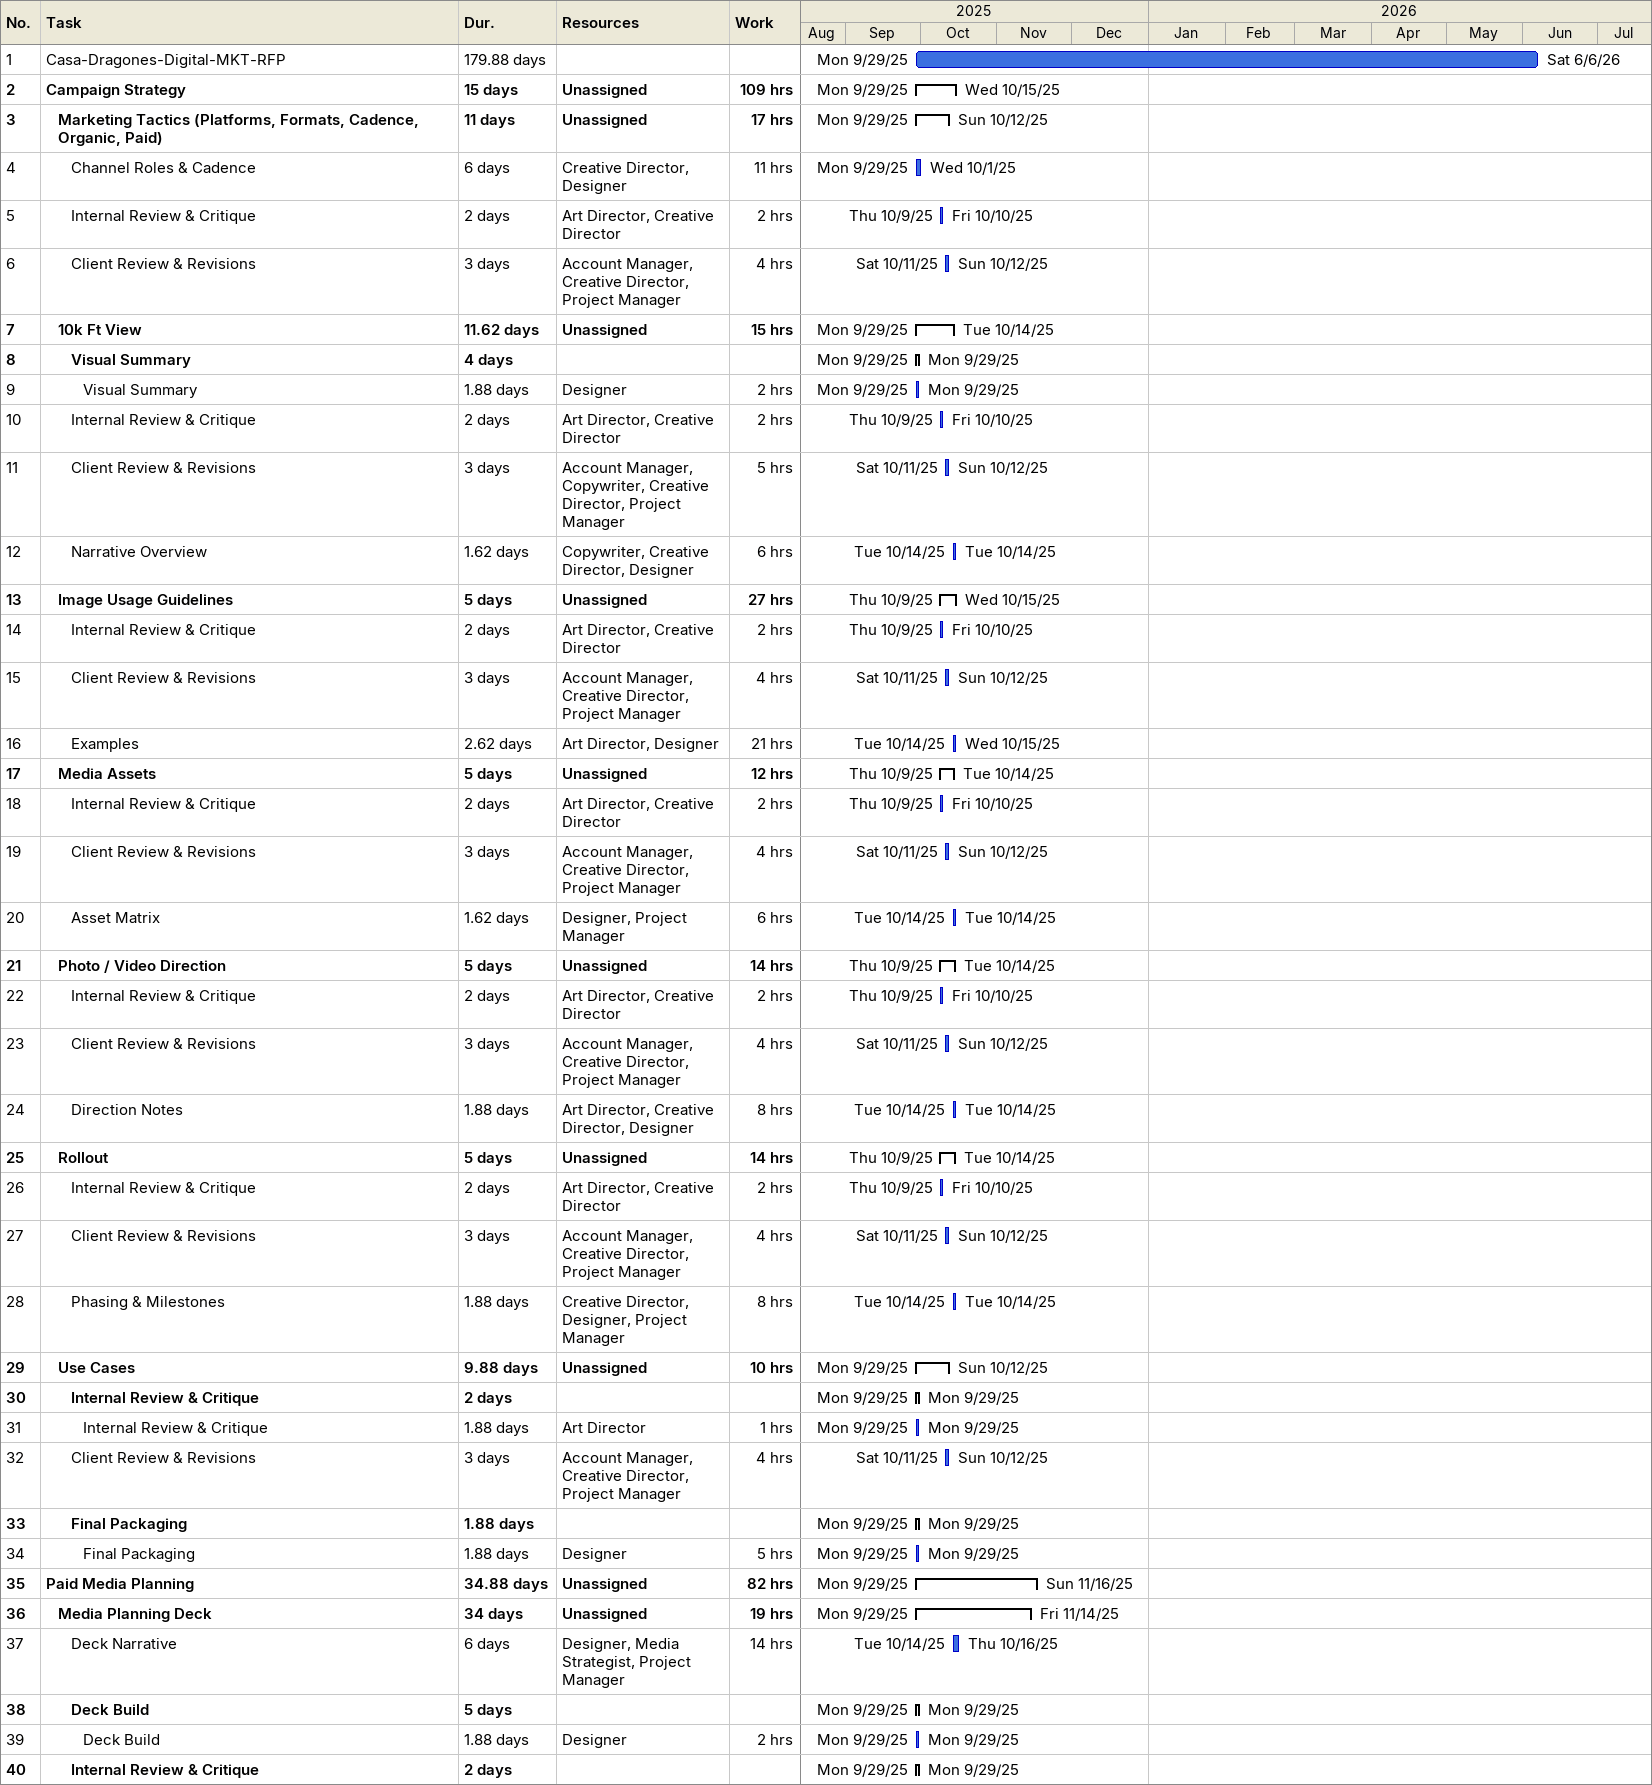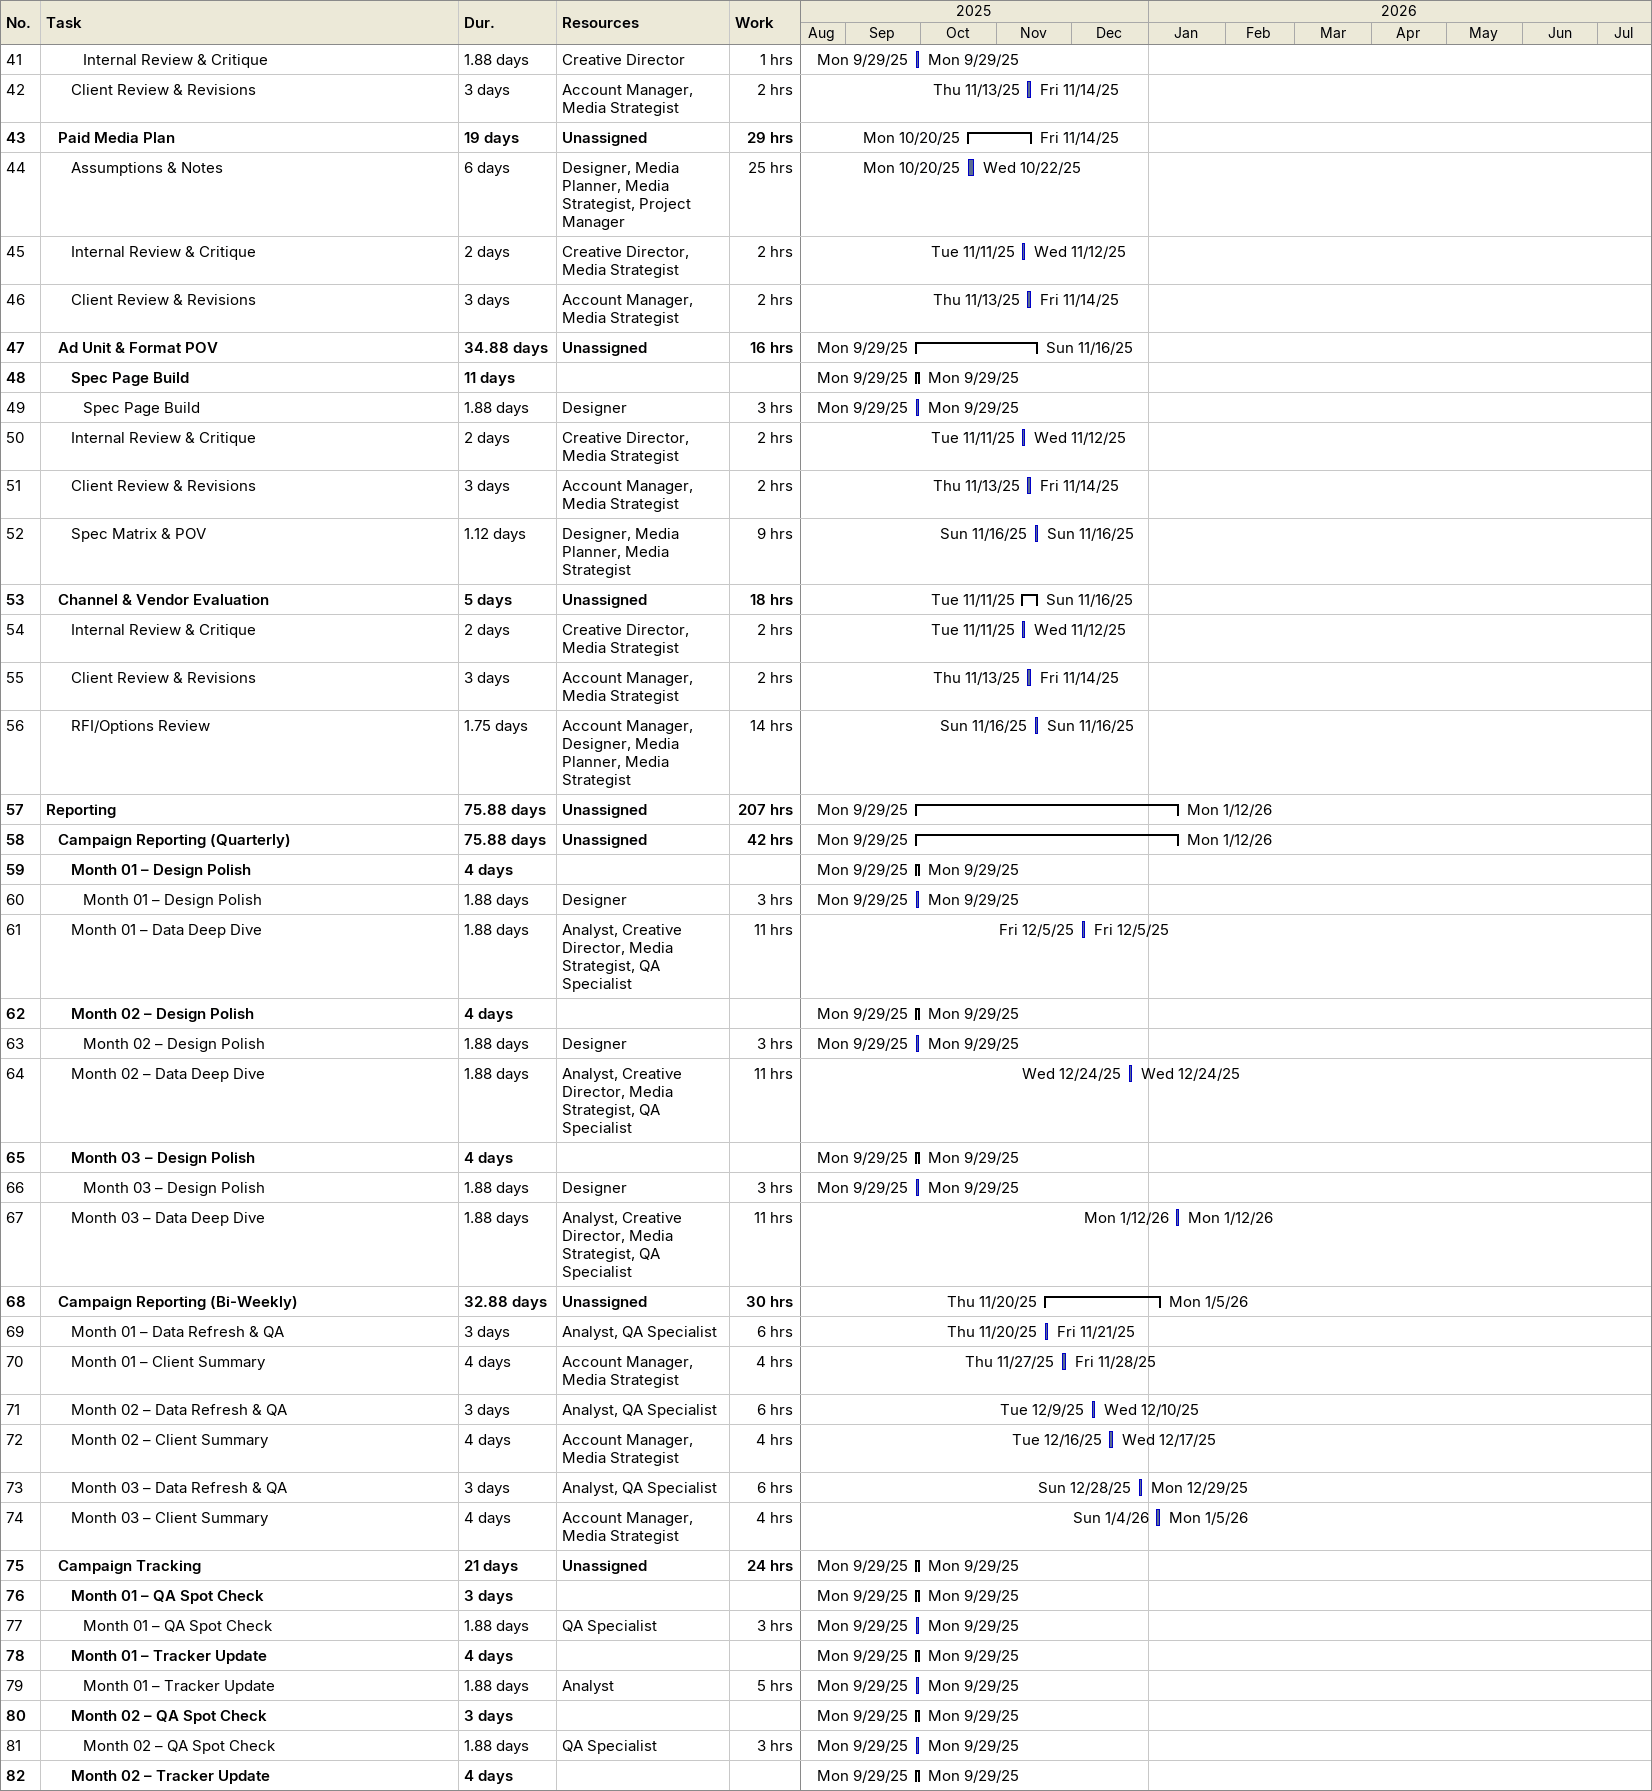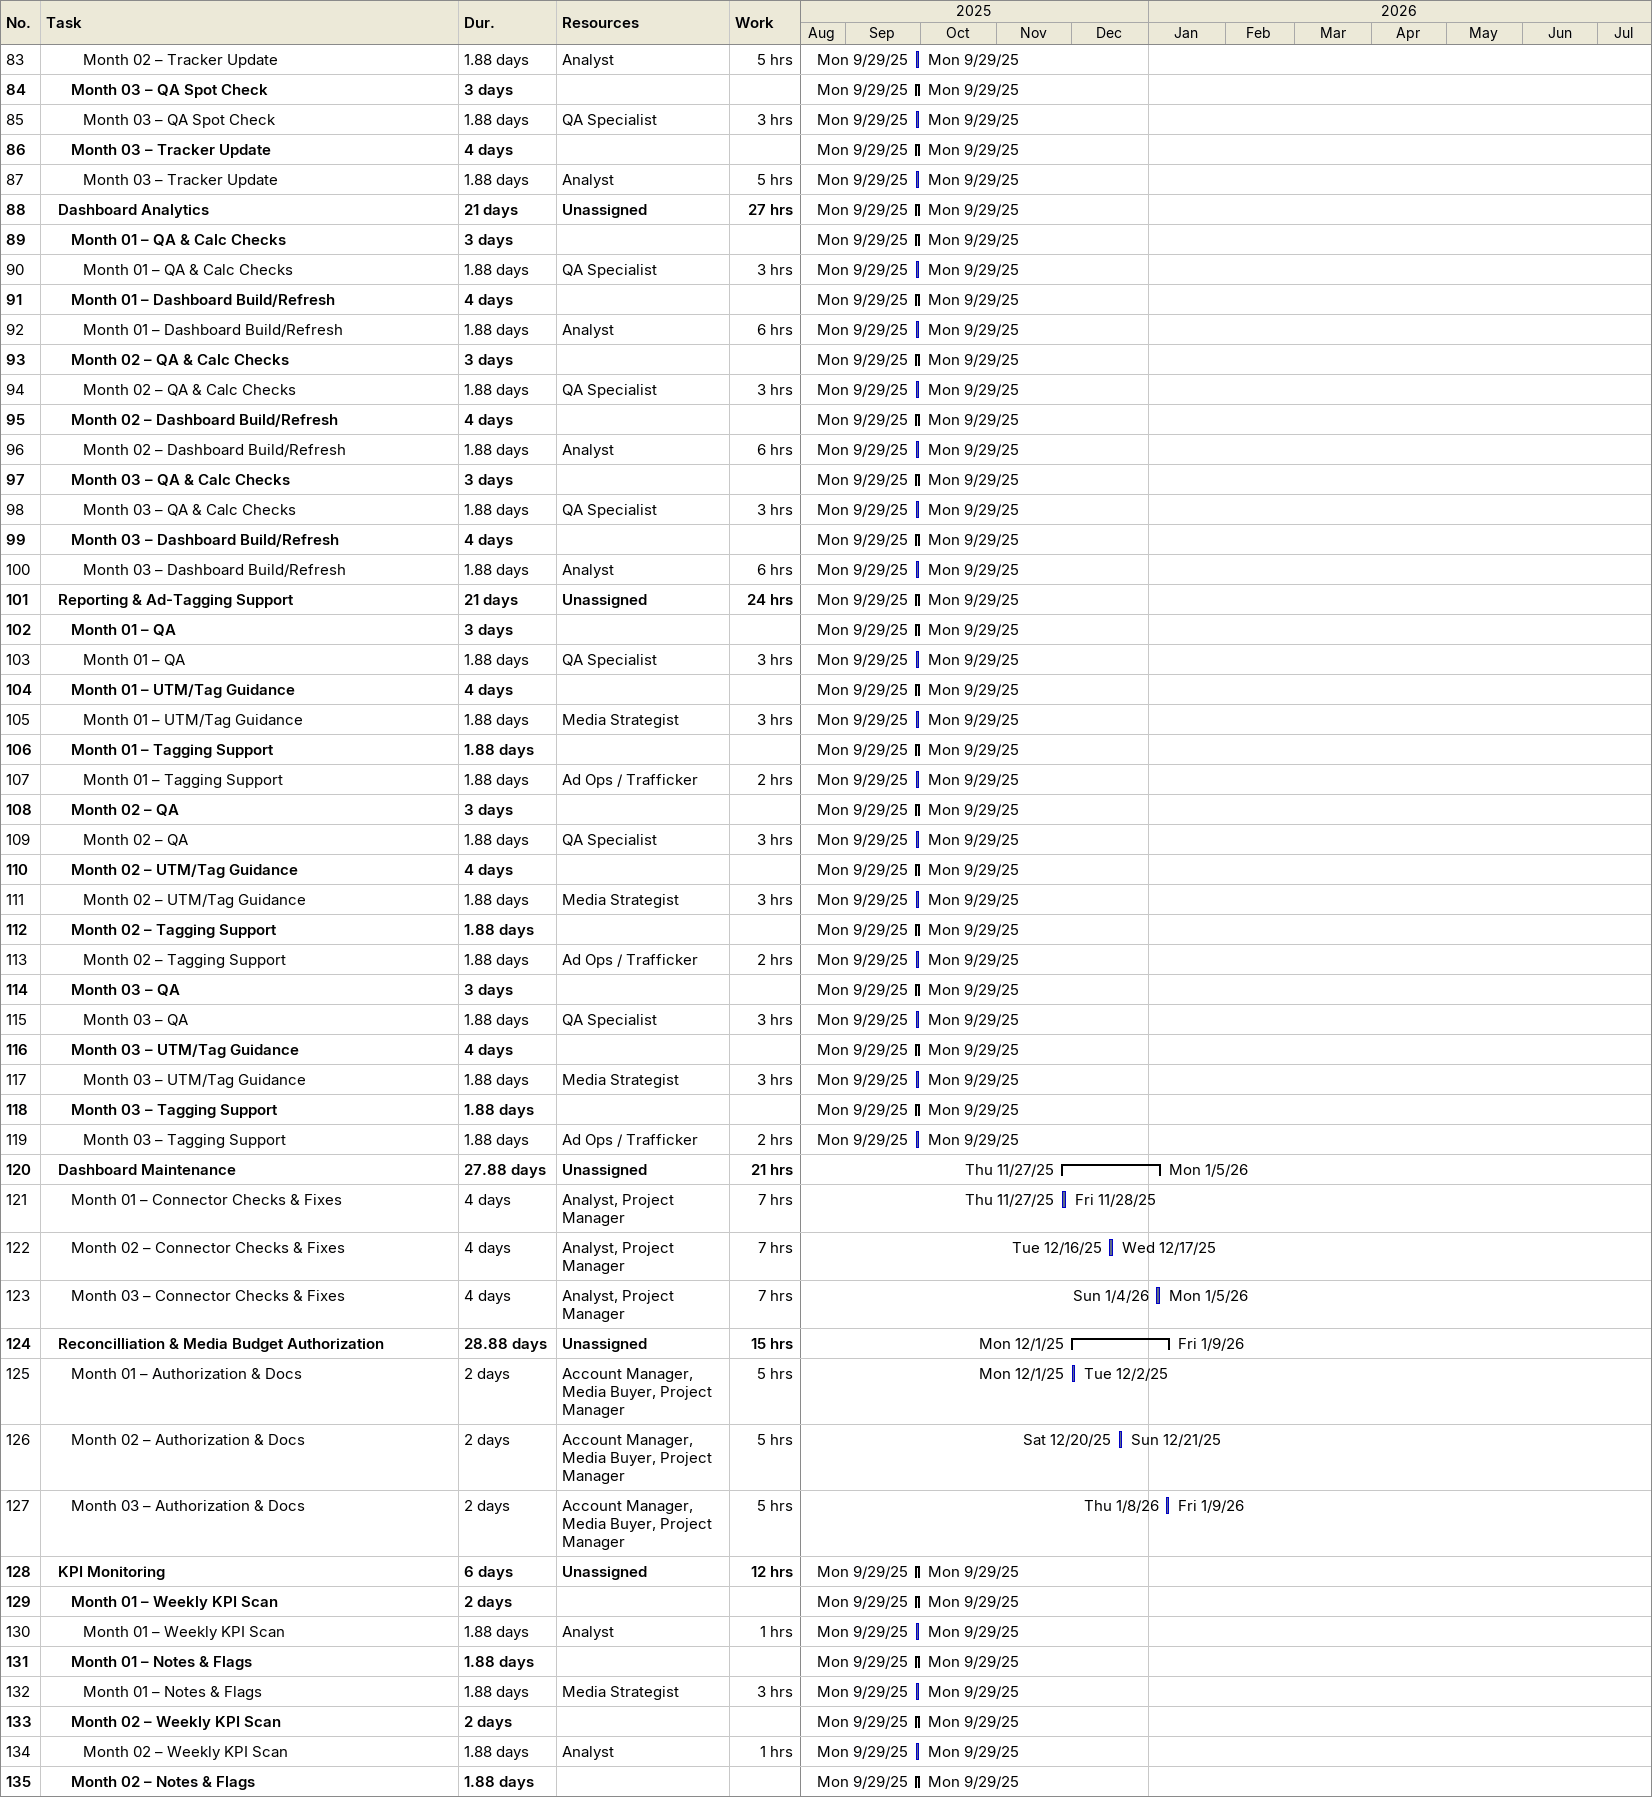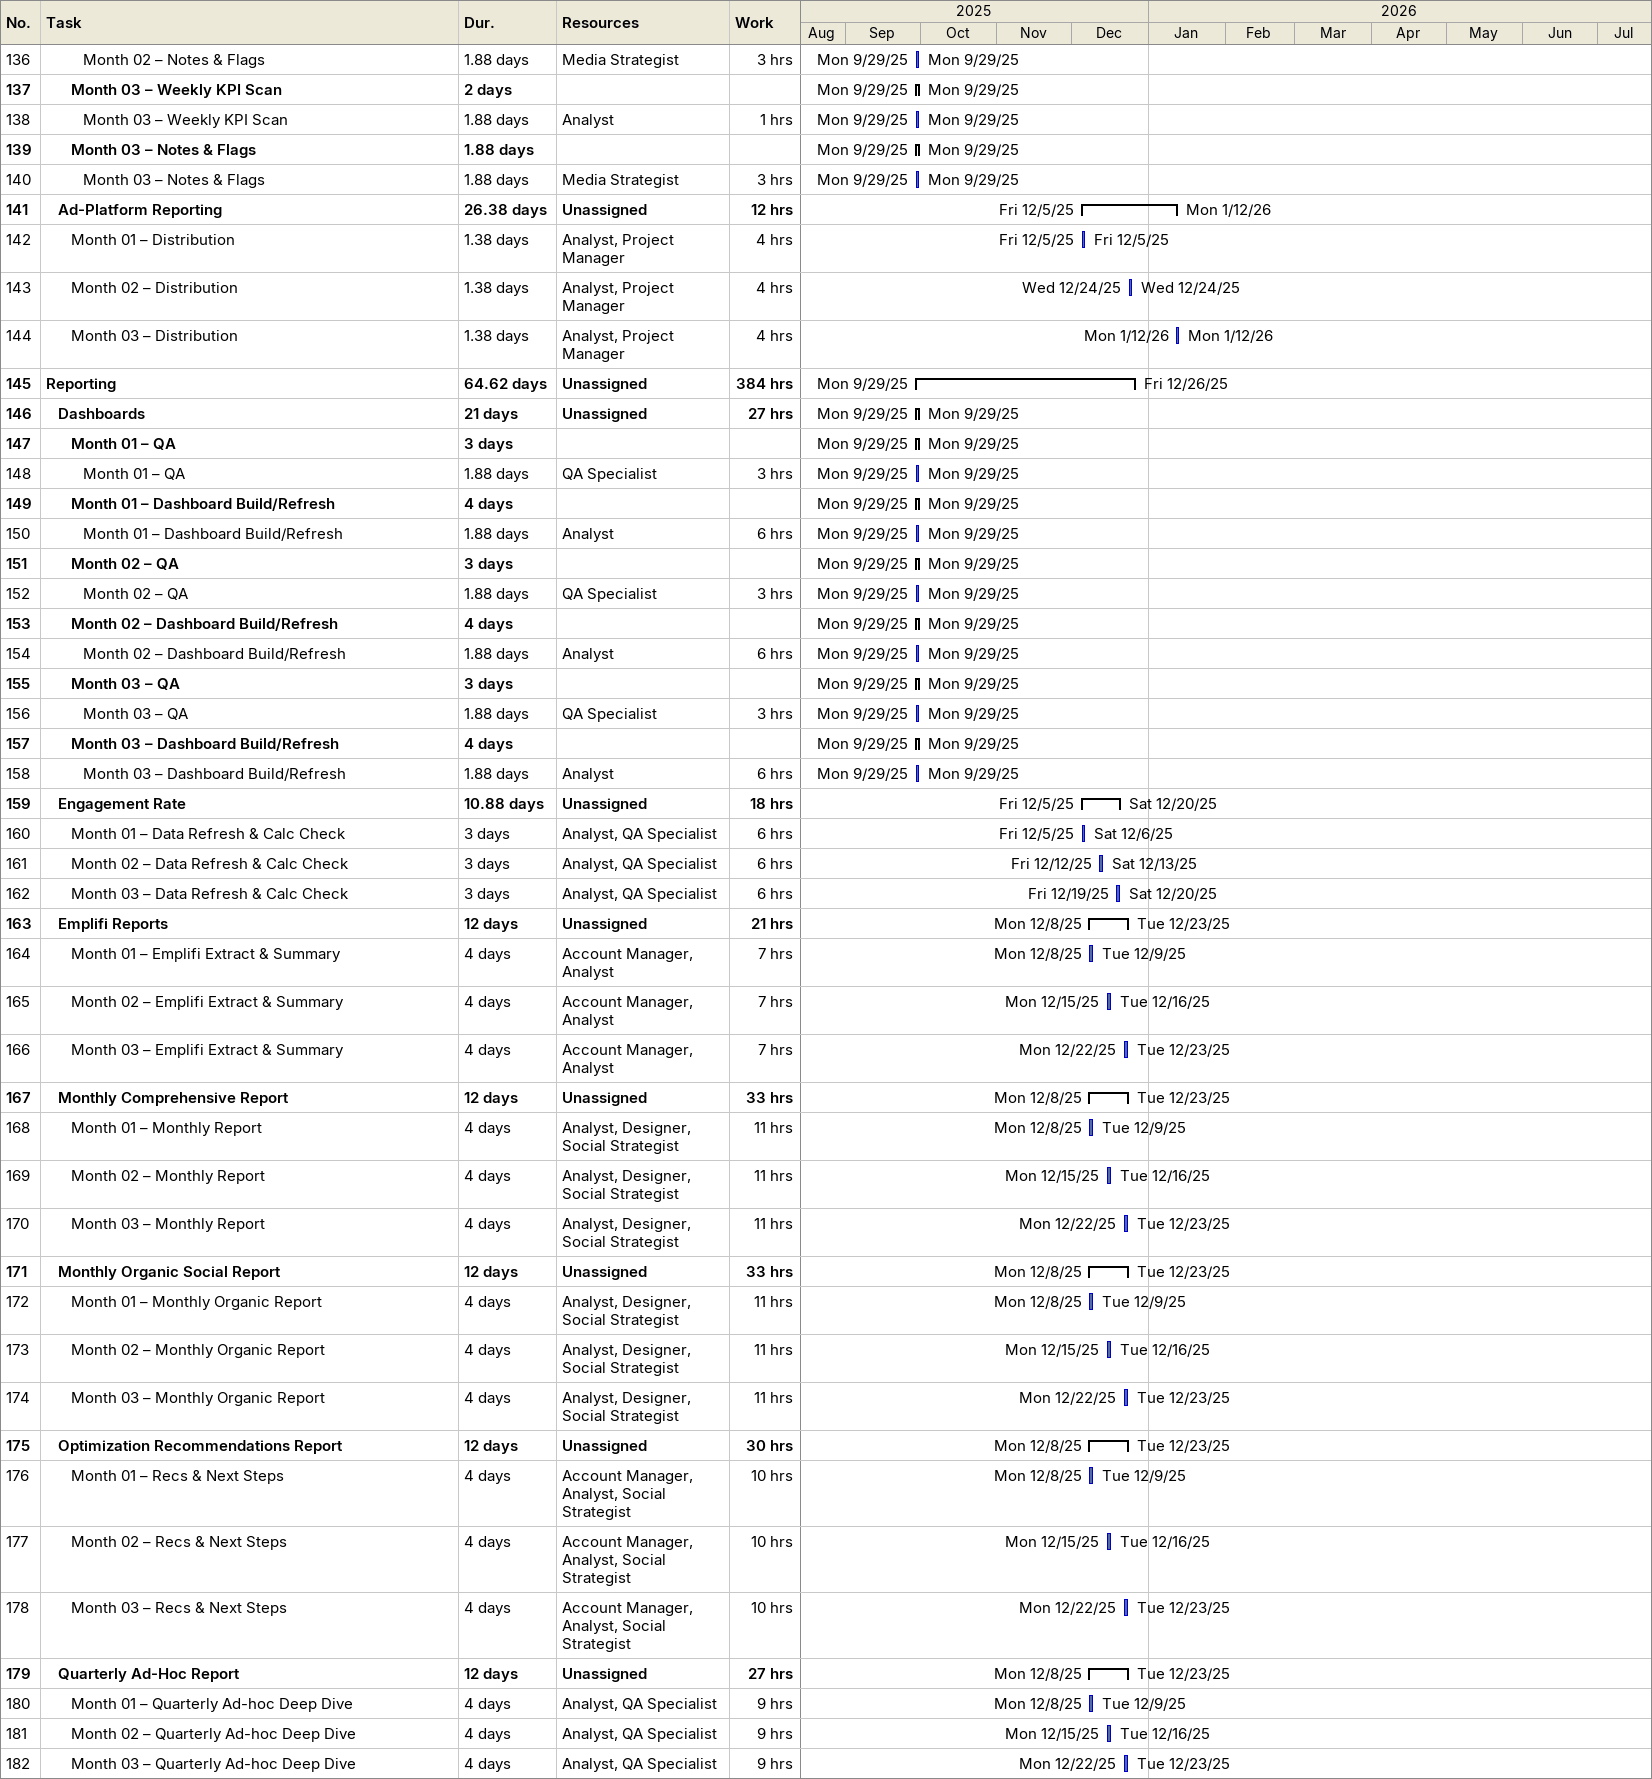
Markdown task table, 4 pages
| ID | Level | Task | Duration | Start | Finish | Resources | Work (h) |
|---|---|---|---|---|---|---|---|
| 1 | 1 | Casa-Dragones-Digital-MKT-RFP | 179.88d | 2025-09-29 | 2026-06-06 |  |  |
| 2 | 1 | **Campaign Strategy** | 15d | 2025-09-29 | 2025-10-15 | Unassigned | 109 |
| 3 | 2 | **Marketing Tactics (Platforms, Formats, Cadence, Organic, Paid)** | 11d | 2025-09-29 | 2025-10-12 | Unassigned | 17 |
| 4 | 3 | Channel Roles & Cadence | 6d | 2025-09-29 | 2025-10-01 | Creative Director, Designer | 11 |
| 5 | 3 | Internal Review & Critique | 2d | 2025-10-09 | 2025-10-10 | Art Director, Creative Director | 2 |
| 6 | 3 | Client Review & Revisions | 3d | 2025-10-11 | 2025-10-12 | Account Manager, Creative Director, Project Manager | 4 |
| 7 | 2 | **10k Ft View** | 11.62d | 2025-09-29 | 2025-10-14 | Unassigned | 15 |
| 8 | 3 | **Visual Summary** | 4d | 2025-09-29 | 2025-09-29 |  |  |
| 9 | 4 | Visual Summary | 1.88d | 2025-09-29 | 2025-09-29 | Designer | 2 |
| 10 | 3 | Internal Review & Critique | 2d | 2025-10-09 | 2025-10-10 | Art Director, Creative Director | 2 |
| 11 | 3 | Client Review & Revisions | 3d | 2025-10-11 | 2025-10-12 | Account Manager, Copywriter, Creative Director, Project Manager | 5 |
| 12 | 3 | Narrative Overview | 1.62d | 2025-10-14 | 2025-10-14 | Copywriter, Creative Director, Designer | 6 |
| 13 | 2 | **Image Usage Guidelines** | 5d | 2025-10-09 | 2025-10-15 | Unassigned | 27 |
| 14 | 3 | Internal Review & Critique | 2d | 2025-10-09 | 2025-10-10 | Art Director, Creative Director | 2 |
| 15 | 3 | Client Review & Revisions | 3d | 2025-10-11 | 2025-10-12 | Account Manager, Creative Director, Project Manager | 4 |
| 16 | 3 | Examples | 2.62d | 2025-10-14 | 2025-10-15 | Art Director, Designer | 21 |
| 17 | 2 | **Media Assets** | 5d | 2025-10-09 | 2025-10-14 | Unassigned | 12 |
| 18 | 3 | Internal Review & Critique | 2d | 2025-10-09 | 2025-10-10 | Art Director, Creative Director | 2 |
| 19 | 3 | Client Review & Revisions | 3d | 2025-10-11 | 2025-10-12 | Account Manager, Creative Director, Project Manager | 4 |
| 20 | 3 | Asset Matrix | 1.62d | 2025-10-14 | 2025-10-14 | Designer, Project Manager | 6 |
| 21 | 2 | **Photo / Video Direction** | 5d | 2025-10-09 | 2025-10-14 | Unassigned | 14 |
| 22 | 3 | Internal Review & Critique | 2d | 2025-10-09 | 2025-10-10 | Art Director, Creative Director | 2 |
| 23 | 3 | Client Review & Revisions | 3d | 2025-10-11 | 2025-10-12 | Account Manager, Creative Director, Project Manager | 4 |
| 24 | 3 | Direction Notes | 1.88d | 2025-10-14 | 2025-10-14 | Art Director, Creative Director, Designer | 8 |
| 25 | 2 | **Rollout** | 5d | 2025-10-09 | 2025-10-14 | Unassigned | 14 |
| 26 | 3 | Internal Review & Critique | 2d | 2025-10-09 | 2025-10-10 | Art Director, Creative Director | 2 |
| 27 | 3 | Client Review & Revisions | 3d | 2025-10-11 | 2025-10-12 | Account Manager, Creative Director, Project Manager | 4 |
| 28 | 3 | Phasing & Milestones | 1.88d | 2025-10-14 | 2025-10-14 | Creative Director, Designer, Project Manager | 8 |
| 29 | 2 | **Use Cases** | 9.88d | 2025-09-29 | 2025-10-12 | Unassigned | 10 |
| 30 | 3 | **Internal Review & Critique** | 2d | 2025-09-29 | 2025-09-29 |  |  |
| 31 | 4 | Internal Review & Critique | 1.88d | 2025-09-29 | 2025-09-29 | Art Director | 1 |
| 32 | 3 | Client Review & Revisions | 3d | 2025-10-11 | 2025-10-12 | Account Manager, Creative Director, Project Manager | 4 |
| 33 | 3 | **Final Packaging** | 1.88d | 2025-09-29 | 2025-09-29 |  |  |
| 34 | 4 | Final Packaging | 1.88d | 2025-09-29 | 2025-09-29 | Designer | 5 |
| 35 | 1 | **Paid Media Planning** | 34.88d | 2025-09-29 | 2025-11-16 | Unassigned | 82 |
| 36 | 2 | **Media Planning Deck** | 34d | 2025-09-29 | 2025-11-14 | Unassigned | 19 |
| 37 | 3 | Deck Narrative | 6d | 2025-10-14 | 2025-10-16 | Designer, Media Strategist, Project Manager | 14 |
| 38 | 3 | **Deck Build** | 5d | 2025-09-29 | 2025-09-29 |  |  |
| 39 | 4 | Deck Build | 1.88d | 2025-09-29 | 2025-09-29 | Designer | 2 |
| 40 | 3 | **Internal Review & Critique** | 2d | 2025-09-29 | 2025-09-29 |  |  |
| 41 | 4 | Internal Review & Critique | 1.88d | 2025-09-29 | 2025-09-29 | Creative Director | 1 |
| 42 | 3 | Client Review & Revisions | 3d | 2025-11-13 | 2025-11-14 | Account Manager, Media Strategist | 2 |
| 43 | 2 | **Paid Media Plan** | 19d | 2025-10-20 | 2025-11-14 | Unassigned | 29 |
| 44 | 3 | Assumptions & Notes | 6d | 2025-10-20 | 2025-10-22 | Designer, Media Planner, Media Strategist, Project Manager | 25 |
| 45 | 3 | Internal Review & Critique | 2d | 2025-11-11 | 2025-11-12 | Creative Director, Media Strategist | 2 |
| 46 | 3 | Client Review & Revisions | 3d | 2025-11-13 | 2025-11-14 | Account Manager, Media Strategist | 2 |
| 47 | 2 | **Ad Unit & Format POV** | 34.88d | 2025-09-29 | 2025-11-16 | Unassigned | 16 |
| 48 | 3 | **Spec Page Build** | 11d | 2025-09-29 | 2025-09-29 |  |  |
| 49 | 4 | Spec Page Build | 1.88d | 2025-09-29 | 2025-09-29 | Designer | 3 |
| 50 | 3 | Internal Review & Critique | 2d | 2025-11-11 | 2025-11-12 | Creative Director, Media Strategist | 2 |
| 51 | 3 | Client Review & Revisions | 3d | 2025-11-13 | 2025-11-14 | Account Manager, Media Strategist | 2 |
| 52 | 3 | Spec Matrix & POV | 1.12d | 2025-11-16 | 2025-11-16 | Designer, Media Planner, Media Strategist | 9 |
| 53 | 2 | **Channel & Vendor Evaluation** | 5d | 2025-11-11 | 2025-11-16 | Unassigned | 18 |
| 54 | 3 | Internal Review & Critique | 2d | 2025-11-11 | 2025-11-12 | Creative Director, Media Strategist | 2 |
| 55 | 3 | Client Review & Revisions | 3d | 2025-11-13 | 2025-11-14 | Account Manager, Media Strategist | 2 |
| 56 | 3 | RFI/Options Review | 1.75d | 2025-11-16 | 2025-11-16 | Account Manager, Designer, Media Planner, Media Strategist | 14 |
| 57 | 1 | **Reporting** | 75.88d | 2025-09-29 | 2026-01-12 | Unassigned | 207 |
| 58 | 2 | **Campaign Reporting (Quarterly)** | 75.88d | 2025-09-29 | 2026-01-12 | Unassigned | 42 |
| 59 | 3 | **Month 01 – Design Polish** | 4d | 2025-09-29 | 2025-09-29 |  |  |
| 60 | 4 | Month 01 – Design Polish | 1.88d | 2025-09-29 | 2025-09-29 | Designer | 3 |
| 61 | 3 | Month 01 – Data Deep Dive | 1.88d | 2025-12-05 | 2025-12-05 | Analyst, Creative Director, Media Strategist, QA Specialist | 11 |
| 62 | 3 | **Month 02 – Design Polish** | 4d | 2025-09-29 | 2025-09-29 |  |  |
| 63 | 4 | Month 02 – Design Polish | 1.88d | 2025-09-29 | 2025-09-29 | Designer | 3 |
| 64 | 3 | Month 02 – Data Deep Dive | 1.88d | 2025-12-24 | 2025-12-24 | Analyst, Creative Director, Media Strategist, QA Specialist | 11 |
| 65 | 3 | **Month 03 – Design Polish** | 4d | 2025-09-29 | 2025-09-29 |  |  |
| 66 | 4 | Month 03 – Design Polish | 1.88d | 2025-09-29 | 2025-09-29 | Designer | 3 |
| 67 | 3 | Month 03 – Data Deep Dive | 1.88d | 2026-01-12 | 2026-01-12 | Analyst, Creative Director, Media Strategist, QA Specialist | 11 |
| 68 | 2 | **Campaign Reporting (Bi-Weekly)** | 32.88d | 2025-11-20 | 2026-01-05 | Unassigned | 30 |
| 69 | 3 | Month 01 – Data Refresh & QA | 3d | 2025-11-20 | 2025-11-21 | Analyst, QA Specialist | 6 |
| 70 | 3 | Month 01 – Client Summary | 4d | 2025-11-27 | 2025-11-28 | Account Manager, Media Strategist | 4 |
| 71 | 3 | Month 02 – Data Refresh & QA | 3d | 2025-12-09 | 2025-12-10 | Analyst, QA Specialist | 6 |
| 72 | 3 | Month 02 – Client Summary | 4d | 2025-12-16 | 2025-12-17 | Account Manager, Media Strategist | 4 |
| 73 | 3 | Month 03 – Data Refresh & QA | 3d | 2025-12-28 | 2025-12-29 | Analyst, QA Specialist | 6 |
| 74 | 3 | Month 03 – Client Summary | 4d | 2026-01-04 | 2026-01-05 | Account Manager, Media Strategist | 4 |
| 75 | 2 | **Campaign Tracking** | 21d | 2025-09-29 | 2025-09-29 | Unassigned | 24 |
| 76 | 3 | **Month 01 – QA Spot Check** | 3d | 2025-09-29 | 2025-09-29 |  |  |
| 77 | 4 | Month 01 – QA Spot Check | 1.88d | 2025-09-29 | 2025-09-29 | QA Specialist | 3 |
| 78 | 3 | **Month 01 – Tracker Update** | 4d | 2025-09-29 | 2025-09-29 |  |  |
| 79 | 4 | Month 01 – Tracker Update | 1.88d | 2025-09-29 | 2025-09-29 | Analyst | 5 |
| 80 | 3 | **Month 02 – QA Spot Check** | 3d | 2025-09-29 | 2025-09-29 |  |  |
| 81 | 4 | Month 02 – QA Spot Check | 1.88d | 2025-09-29 | 2025-09-29 | QA Specialist | 3 |
| 82 | 3 | **Month 02 – Tracker Update** | 4d | 2025-09-29 | 2025-09-29 |  |  |
| 83 | 4 | Month 02 – Tracker Update | 1.88d | 2025-09-29 | 2025-09-29 | Analyst | 5 |
| 84 | 3 | **Month 03 – QA Spot Check** | 3d | 2025-09-29 | 2025-09-29 |  |  |
| 85 | 4 | Month 03 – QA Spot Check | 1.88d | 2025-09-29 | 2025-09-29 | QA Specialist | 3 |
| 86 | 3 | **Month 03 – Tracker Update** | 4d | 2025-09-29 | 2025-09-29 |  |  |
| 87 | 4 | Month 03 – Tracker Update | 1.88d | 2025-09-29 | 2025-09-29 | Analyst | 5 |
| 88 | 2 | **Dashboard Analytics** | 21d | 2025-09-29 | 2025-09-29 | Unassigned | 27 |
| 89 | 3 | **Month 01 – QA & Calc Checks** | 3d | 2025-09-29 | 2025-09-29 |  |  |
| 90 | 4 | Month 01 – QA & Calc Checks | 1.88d | 2025-09-29 | 2025-09-29 | QA Specialist | 3 |
| 91 | 3 | **Month 01 – Dashboard Build/Refresh** | 4d | 2025-09-29 | 2025-09-29 |  |  |
| 92 | 4 | Month 01 – Dashboard Build/Refresh | 1.88d | 2025-09-29 | 2025-09-29 | Analyst | 6 |
| 93 | 3 | **Month 02 – QA & Calc Checks** | 3d | 2025-09-29 | 2025-09-29 |  |  |
| 94 | 4 | Month 02 – QA & Calc Checks | 1.88d | 2025-09-29 | 2025-09-29 | QA Specialist | 3 |
| 95 | 3 | **Month 02 – Dashboard Build/Refresh** | 4d | 2025-09-29 | 2025-09-29 |  |  |
| 96 | 4 | Month 02 – Dashboard Build/Refresh | 1.88d | 2025-09-29 | 2025-09-29 | Analyst | 6 |
| 97 | 3 | **Month 03 – QA & Calc Checks** | 3d | 2025-09-29 | 2025-09-29 |  |  |
| 98 | 4 | Month 03 – QA & Calc Checks | 1.88d | 2025-09-29 | 2025-09-29 | QA Specialist | 3 |
| 99 | 3 | **Month 03 – Dashboard Build/Refresh** | 4d | 2025-09-29 | 2025-09-29 |  |  |
| 100 | 4 | Month 03 – Dashboard Build/Refresh | 1.88d | 2025-09-29 | 2025-09-29 | Analyst | 6 |
| 101 | 2 | **Reporting & Ad-Tagging Support** | 21d | 2025-09-29 | 2025-09-29 | Unassigned | 24 |
| 102 | 3 | **Month 01 – QA** | 3d | 2025-09-29 | 2025-09-29 |  |  |
| 103 | 4 | Month 01 – QA | 1.88d | 2025-09-29 | 2025-09-29 | QA Specialist | 3 |
| 104 | 3 | **Month 01 – UTM/Tag Guidance** | 4d | 2025-09-29 | 2025-09-29 |  |  |
| 105 | 4 | Month 01 – UTM/Tag Guidance | 1.88d | 2025-09-29 | 2025-09-29 | Media Strategist | 3 |
| 106 | 3 | **Month 01 – Tagging Support** | 1.88d | 2025-09-29 | 2025-09-29 |  |  |
| 107 | 4 | Month 01 – Tagging Support | 1.88d | 2025-09-29 | 2025-09-29 | Ad Ops / Trafficker | 2 |
| 108 | 3 | **Month 02 – QA** | 3d | 2025-09-29 | 2025-09-29 |  |  |
| 109 | 4 | Month 02 – QA | 1.88d | 2025-09-29 | 2025-09-29 | QA Specialist | 3 |
| 110 | 3 | **Month 02 – UTM/Tag Guidance** | 4d | 2025-09-29 | 2025-09-29 |  |  |
| 111 | 4 | Month 02 – UTM/Tag Guidance | 1.88d | 2025-09-29 | 2025-09-29 | Media Strategist | 3 |
| 112 | 3 | **Month 02 – Tagging Support** | 1.88d | 2025-09-29 | 2025-09-29 |  |  |
| 113 | 4 | Month 02 – Tagging Support | 1.88d | 2025-09-29 | 2025-09-29 | Ad Ops / Trafficker | 2 |
| 114 | 3 | **Month 03 – QA** | 3d | 2025-09-29 | 2025-09-29 |  |  |
| 115 | 4 | Month 03 – QA | 1.88d | 2025-09-29 | 2025-09-29 | QA Specialist | 3 |
| 116 | 3 | **Month 03 – UTM/Tag Guidance** | 4d | 2025-09-29 | 2025-09-29 |  |  |
| 117 | 4 | Month 03 – UTM/Tag Guidance | 1.88d | 2025-09-29 | 2025-09-29 | Media Strategist | 3 |
| 118 | 3 | **Month 03 – Tagging Support** | 1.88d | 2025-09-29 | 2025-09-29 |  |  |
| 119 | 4 | Month 03 – Tagging Support | 1.88d | 2025-09-29 | 2025-09-29 | Ad Ops / Trafficker | 2 |
| 120 | 2 | **Dashboard Maintenance** | 27.88d | 2025-11-27 | 2026-01-05 | Unassigned | 21 |
| 121 | 3 | Month 01 – Connector Checks & Fixes | 4d | 2025-11-27 | 2025-11-28 | Analyst, Project Manager | 7 |
| 122 | 3 | Month 02 – Connector Checks & Fixes | 4d | 2025-12-16 | 2025-12-17 | Analyst, Project Manager | 7 |
| 123 | 3 | Month 03 – Connector Checks & Fixes | 4d | 2026-01-04 | 2026-01-05 | Analyst, Project Manager | 7 |
| 124 | 2 | **Reconcilliation & Media Budget Authorization** | 28.88d | 2025-12-01 | 2026-01-09 | Unassigned | 15 |
| 125 | 3 | Month 01 – Authorization & Docs | 2d | 2025-12-01 | 2025-12-02 | Account Manager, Media Buyer, Project Manager | 5 |
| 126 | 3 | Month 02 – Authorization & Docs | 2d | 2025-12-20 | 2025-12-21 | Account Manager, Media Buyer, Project Manager | 5 |
| 127 | 3 | Month 03 – Authorization & Docs | 2d | 2026-01-08 | 2026-01-09 | Account Manager, Media Buyer, Project Manager | 5 |
| 128 | 2 | **KPI Monitoring** | 6d | 2025-09-29 | 2025-09-29 | Unassigned | 12 |
| 129 | 3 | **Month 01 – Weekly KPI Scan** | 2d | 2025-09-29 | 2025-09-29 |  |  |
| 130 | 4 | Month 01 – Weekly KPI Scan | 1.88d | 2025-09-29 | 2025-09-29 | Analyst | 1 |
| 131 | 3 | **Month 01 – Notes & Flags** | 1.88d | 2025-09-29 | 2025-09-29 |  |  |
| 132 | 4 | Month 01 – Notes & Flags | 1.88d | 2025-09-29 | 2025-09-29 | Media Strategist | 3 |
| 133 | 3 | **Month 02 – Weekly KPI Scan** | 2d | 2025-09-29 | 2025-09-29 |  |  |
| 134 | 4 | Month 02 – Weekly KPI Scan | 1.88d | 2025-09-29 | 2025-09-29 | Analyst | 1 |
| 135 | 3 | **Month 02 – Notes & Flags** | 1.88d | 2025-09-29 | 2025-09-29 |  |  |
| 136 | 4 | Month 02 – Notes & Flags | 1.88d | 2025-09-29 | 2025-09-29 | Media Strategist | 3 |
| 137 | 3 | **Month 03 – Weekly KPI Scan** | 2d | 2025-09-29 | 2025-09-29 |  |  |
| 138 | 4 | Month 03 – Weekly KPI Scan | 1.88d | 2025-09-29 | 2025-09-29 | Analyst | 1 |
| 139 | 3 | **Month 03 – Notes & Flags** | 1.88d | 2025-09-29 | 2025-09-29 |  |  |
| 140 | 4 | Month 03 – Notes & Flags | 1.88d | 2025-09-29 | 2025-09-29 | Media Strategist | 3 |
| 141 | 2 | **Ad-Platform Reporting** | 26.38d | 2025-12-05 | 2026-01-12 | Unassigned | 12 |
| 142 | 3 | Month 01 – Distribution | 1.38d | 2025-12-05 | 2025-12-05 | Analyst, Project Manager | 4 |
| 143 | 3 | Month 02 – Distribution | 1.38d | 2025-12-24 | 2025-12-24 | Analyst, Project Manager | 4 |
| 144 | 3 | Month 03 – Distribution | 1.38d | 2026-01-12 | 2026-01-12 | Analyst, Project Manager | 4 |
| 145 | 1 | **Reporting** | 64.62d | 2025-09-29 | 2025-12-26 | Unassigned | 384 |
| 146 | 2 | **Dashboards** | 21d | 2025-09-29 | 2025-09-29 | Unassigned | 27 |
| 147 | 3 | **Month 01 – QA** | 3d | 2025-09-29 | 2025-09-29 |  |  |
| 148 | 4 | Month 01 – QA | 1.88d | 2025-09-29 | 2025-09-29 | QA Specialist | 3 |
| 149 | 3 | **Month 01 – Dashboard Build/Refresh** | 4d | 2025-09-29 | 2025-09-29 |  |  |
| 150 | 4 | Month 01 – Dashboard Build/Refresh | 1.88d | 2025-09-29 | 2025-09-29 | Analyst | 6 |
| 151 | 3 | **Month 02 – QA** | 3d | 2025-09-29 | 2025-09-29 |  |  |
| 152 | 4 | Month 02 – QA | 1.88d | 2025-09-29 | 2025-09-29 | QA Specialist | 3 |
| 153 | 3 | **Month 02 – Dashboard Build/Refresh** | 4d | 2025-09-29 | 2025-09-29 |  |  |
| 154 | 4 | Month 02 – Dashboard Build/Refresh | 1.88d | 2025-09-29 | 2025-09-29 | Analyst | 6 |
| 155 | 3 | **Month 03 – QA** | 3d | 2025-09-29 | 2025-09-29 |  |  |
| 156 | 4 | Month 03 – QA | 1.88d | 2025-09-29 | 2025-09-29 | QA Specialist | 3 |
| 157 | 3 | **Month 03 – Dashboard Build/Refresh** | 4d | 2025-09-29 | 2025-09-29 |  |  |
| 158 | 4 | Month 03 – Dashboard Build/Refresh | 1.88d | 2025-09-29 | 2025-09-29 | Analyst | 6 |
| 159 | 2 | **Engagement Rate** | 10.88d | 2025-12-05 | 2025-12-20 | Unassigned | 18 |
| 160 | 3 | Month 01 – Data Refresh & Calc Check | 3d | 2025-12-05 | 2025-12-06 | Analyst, QA Specialist | 6 |
| 161 | 3 | Month 02 – Data Refresh & Calc Check | 3d | 2025-12-12 | 2025-12-13 | Analyst, QA Specialist | 6 |
| 162 | 3 | Month 03 – Data Refresh & Calc Check | 3d | 2025-12-19 | 2025-12-20 | Analyst, QA Specialist | 6 |
| 163 | 2 | **Emplifi Reports** | 12d | 2025-12-08 | 2025-12-23 | Unassigned | 21 |
| 164 | 3 | Month 01 – Emplifi Extract & Summary | 4d | 2025-12-08 | 2025-12-09 | Account Manager, Analyst | 7 |
| 165 | 3 | Month 02 – Emplifi Extract & Summary | 4d | 2025-12-15 | 2025-12-16 | Account Manager, Analyst | 7 |
| 166 | 3 | Month 03 – Emplifi Extract & Summary | 4d | 2025-12-22 | 2025-12-23 | Account Manager, Analyst | 7 |
| 167 | 2 | **Monthly Comprehensive Report** | 12d | 2025-12-08 | 2025-12-23 | Unassigned | 33 |
| 168 | 3 | Month 01 – Monthly Report | 4d | 2025-12-08 | 2025-12-09 | Analyst, Designer, Social Strategist | 11 |
| 169 | 3 | Month 02 – Monthly Report | 4d | 2025-12-15 | 2025-12-16 | Analyst, Designer, Social Strategist | 11 |
| 170 | 3 | Month 03 – Monthly Report | 4d | 2025-12-22 | 2025-12-23 | Analyst, Designer, Social Strategist | 11 |
| 171 | 2 | **Monthly Organic Social Report** | 12d | 2025-12-08 | 2025-12-23 | Unassigned | 33 |
| 172 | 3 | Month 01 – Monthly Organic Report | 4d | 2025-12-08 | 2025-12-09 | Analyst, Designer, Social Strategist | 11 |
| 173 | 3 | Month 02 – Monthly Organic Report | 4d | 2025-12-15 | 2025-12-16 | Analyst, Designer, Social Strategist | 11 |
| 174 | 3 | Month 03 – Monthly Organic Report | 4d | 2025-12-22 | 2025-12-23 | Analyst, Designer, Social Strategist | 11 |
| 175 | 2 | **Optimization Recommendations Report** | 12d | 2025-12-08 | 2025-12-23 | Unassigned | 30 |
| 176 | 3 | Month 01 – Recs & Next Steps | 4d | 2025-12-08 | 2025-12-09 | Account Manager, Analyst, Social Strategist | 10 |
| 177 | 3 | Month 02 – Recs & Next Steps | 4d | 2025-12-15 | 2025-12-16 | Account Manager, Analyst, Social Strategist | 10 |
| 178 | 3 | Month 03 – Recs & Next Steps | 4d | 2025-12-22 | 2025-12-23 | Account Manager, Analyst, Social Strategist | 10 |
| 179 | 2 | **Quarterly Ad-Hoc Report** | 12d | 2025-12-08 | 2025-12-23 | Unassigned | 27 |
| 180 | 3 | Month 01 – Quarterly Ad-hoc Deep Dive | 4d | 2025-12-08 | 2025-12-09 | Analyst, QA Specialist | 9 |
| 181 | 3 | Month 02 – Quarterly Ad-hoc Deep Dive | 4d | 2025-12-15 | 2025-12-16 | Analyst, QA Specialist | 9 |
| 182 | 3 | Month 03 – Quarterly Ad-hoc Deep Dive | 4d | 2025-12-22 | 2025-12-23 | Analyst, QA Specialist | 9 |
